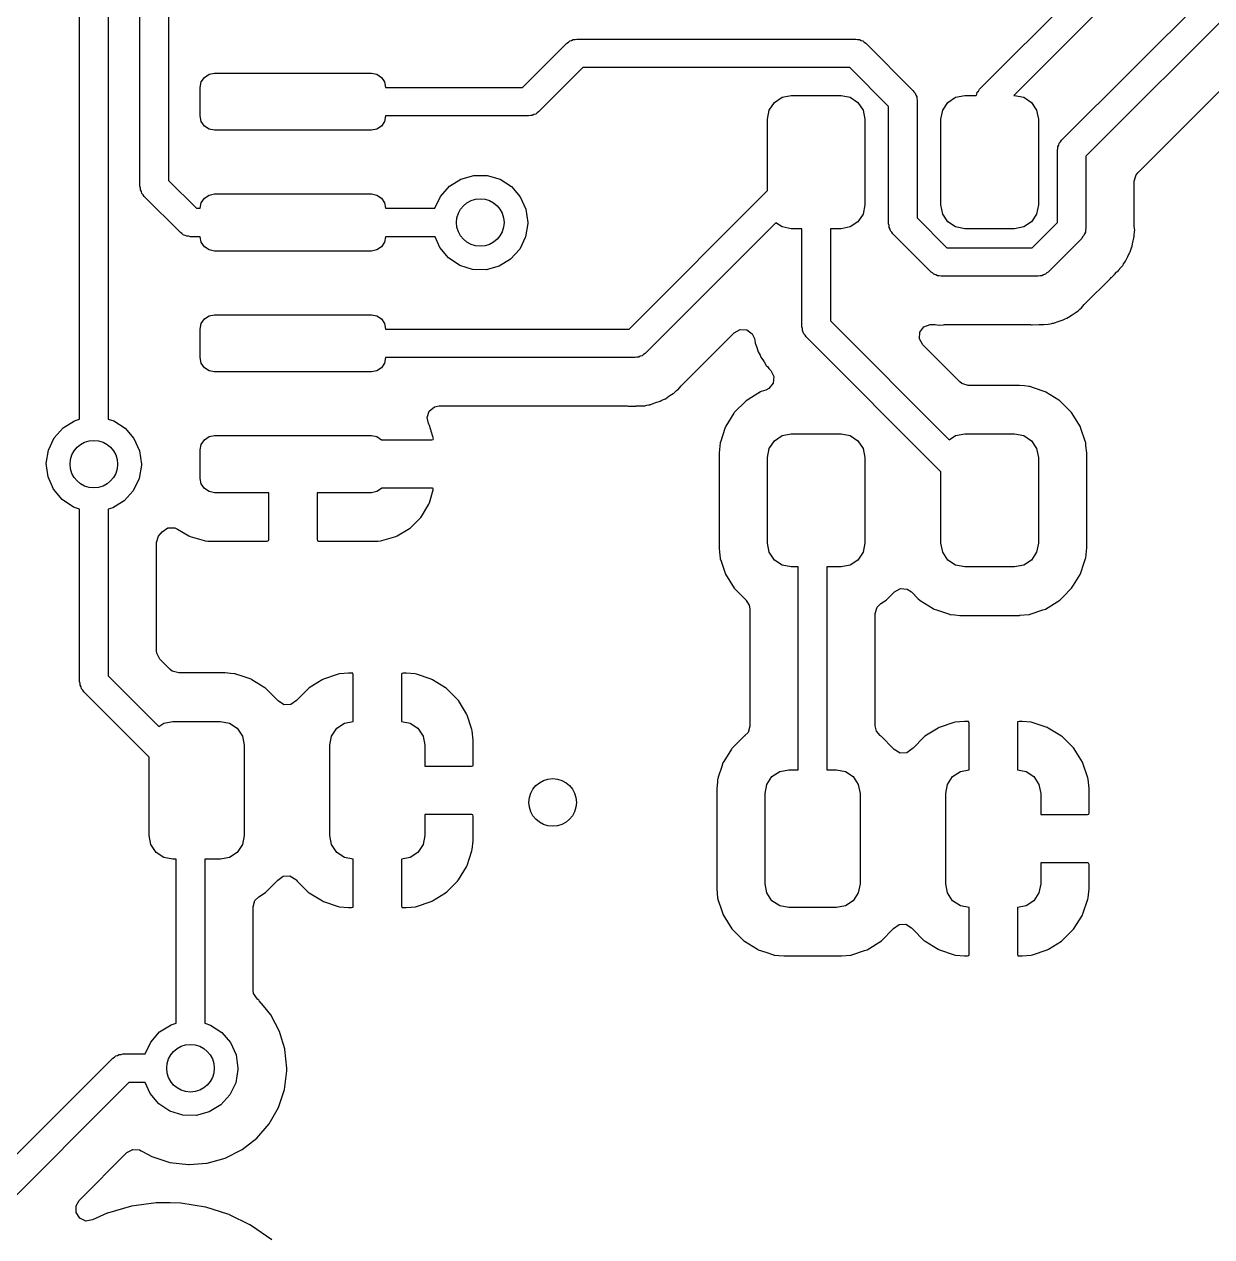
# Model space of a CAD drawing. Extents: x 41 to 172, y -227 to -42.
# Drawn here: x 79.15 to 91.64, y -119.63 to -106.88 of the extents above; entities that cross this region are included whole.
import ezdxf

# ---------------------------------------------------------------- set-up
doc = ezdxf.new("R2010")
doc.units = 0
doc.layers.add('BLACK', color=7, linetype='CONTINUOUS')

msp = doc.modelspace()

# ---------------------------------------------------------------- linework, layer by layer
at = {"layer": 'BLACK', "linetype": 'CONTINUOUS'}
for p, q in [((79.733, -111.034), (79.733, -98.872)), ((80.033, -98.9341), (80.033, -111.034)), ((89.1984, -107.566), (94.465, -102.3)), ((94.7211, -102.468), (89.5581, -107.631)), ((90.0605, -108.101), (95.608, -102.554)), ((95.8641, -102.722), (90.3165, -108.27)), ((90.8619, -108.443), (96.1656, -103.14)), ((80.368, -108.585), (80.368, -105.791)), ((80.668, -105.853), (80.668, -108.523)), ((84.874, -107.072), (84.888, -107.058)), ((84.888, -107.058), (84.9071, -107.053)), ((84.9071, -107.053), (84.9242, -107.043)), ((84.9242, -107.043), (84.9439, -107.043)), ((84.9439, -107.043), (84.963, -107.038)), ((84.963, -107.038), (87.8968, -107.038)), ((87.8968, -107.038), (87.9159, -107.043)), ((87.9159, -107.043), (87.9357, -107.043)), ((87.9357, -107.043), (87.9528, -107.053)), ((87.9528, -107.053), (87.9718, -107.058)), ((87.9718, -107.058), (87.9858, -107.072)), ((84.3929, -107.546), (84.8569, -107.082)), ((84.8569, -107.082), (84.874, -107.072)), ((87.9858, -107.072), (88.0029, -107.082)), ((88.0029, -107.082), (88.4981, -107.577)), ((81.0134, -107.489), (81.0459, -107.44)), ((81.0459, -107.44), (81.0946, -107.407)), ((81.0946, -107.407), (81.152, -107.396)), ((81.152, -107.396), (82.802, -107.396)), ((82.802, -107.396), (82.8594, -107.407)), ((82.8594, -107.407), (82.9081, -107.44)), ((82.9081, -107.44), (82.9406, -107.489)), ((85.0251, -107.338), (84.5611, -107.802)), ((87.8347, -107.338), (85.0251, -107.338)), ((88.242, -107.745), (87.8347, -107.338)), ((81.002, -107.546), (81.0134, -107.489)), ((81.002, -107.846), (81.002, -107.546)), ((82.9406, -107.489), (82.952, -107.546)), ((82.952, -107.546), (84.3929, -107.546)), ((89.1886, -107.584), (89.1984, -107.566)), ((87.0402, -107.704), (87.1213, -107.65)), ((87.1213, -107.65), (87.217, -107.631)), ((87.217, -107.631), (87.742, -107.631)), ((87.742, -107.631), (87.8377, -107.65)), ((87.8377, -107.65), (87.9188, -107.704)), ((88.4981, -107.577), (88.5079, -107.594)), ((88.5079, -107.594), (88.5219, -107.608)), ((88.5219, -107.608), (88.527, -107.627)), ((88.527, -107.627), (88.5369, -107.644)), ((88.5369, -107.644), (88.5369, -107.664)), ((88.5369, -107.664), (88.542, -107.683)), ((88.542, -107.683), (88.542, -108.917)), ((88.8652, -107.704), (88.9463, -107.65)), ((88.9463, -107.65), (89.042, -107.631)), ((89.042, -107.631), (89.1612, -107.631)), ((89.1612, -107.631), (89.1695, -107.617)), ((89.1695, -107.617), (89.1746, -107.597)), ((89.1746, -107.597), (89.1886, -107.584)), ((89.5581, -107.631), (89.567, -107.631)), ((89.567, -107.631), (89.6627, -107.65)), ((89.6627, -107.65), (89.7438, -107.704)), ((84.53, -107.826), (84.5109, -107.831)), ((84.544, -107.812), (84.53, -107.826)), ((84.5611, -107.802), (84.544, -107.812)), ((86.967, -107.881), (86.986, -107.785)), ((86.986, -107.785), (87.0402, -107.704)), ((87.9188, -107.704), (87.973, -107.785)), ((87.973, -107.785), (87.992, -107.881)), ((88.242, -108.979), (88.242, -107.745)), ((88.792, -107.881), (88.811, -107.785)), ((88.811, -107.785), (88.8652, -107.704)), ((89.7438, -107.704), (89.798, -107.785)), ((89.798, -107.785), (89.817, -107.881)), ((81.0134, -107.903), (81.002, -107.846)), ((81.0459, -107.952), (81.0134, -107.903)), ((81.0946, -107.985), (81.0459, -107.952)), ((82.9081, -107.952), (82.8594, -107.985)), ((82.9406, -107.903), (82.9081, -107.952)), ((82.952, -107.846), (82.9406, -107.903)), ((84.455, -107.846), (82.952, -107.846)), ((84.4741, -107.841), (84.455, -107.846)), ((84.4938, -107.841), (84.4741, -107.841)), ((84.5109, -107.831), (84.4938, -107.841)), ((86.967, -108.631), (86.967, -107.881)), ((87.992, -107.881), (87.992, -108.781)), ((88.792, -108.781), (88.792, -107.881)), ((89.817, -107.881), (89.817, -108.781)), ((81.152, -107.996), (81.0946, -107.985)), ((82.802, -107.996), (81.152, -107.996)), ((82.8594, -107.985), (82.802, -107.996)), ((90.0165, -108.207), (90.0216, -108.188)), ((90.0165, -108.967), (90.0165, -108.207)), ((90.0216, -108.169), (90.0315, -108.152)), ((90.0216, -108.188), (90.0216, -108.169)), ((90.0315, -108.152), (90.0366, -108.132)), ((90.0366, -108.132), (90.0506, -108.119)), ((90.0506, -108.119), (90.0605, -108.101)), ((90.3165, -108.27), (90.3165, -109.029)), ((90.825, -108.532), (90.845, -108.464)), ((90.845, -108.464), (90.8619, -108.443)), ((80.3731, -108.604), (80.368, -108.585)), ((80.668, -108.523), (80.9611, -108.816)), ((83.5291, -108.691), (83.6229, -108.585)), ((83.6229, -108.585), (83.7428, -108.51)), ((83.7428, -108.51), (83.8791, -108.471)), ((83.8791, -108.471), (84.0209, -108.471)), ((84.0209, -108.471), (84.1567, -108.512)), ((84.1567, -108.512), (84.2757, -108.589)), ((84.2757, -108.589), (84.3682, -108.697)), ((90.825, -108.992), (90.825, -108.532)), ((80.3731, -108.624), (80.3731, -108.604)), ((80.383, -108.641), (80.3731, -108.624)), ((80.3881, -108.66), (80.383, -108.641)), ((80.4021, -108.674), (80.3881, -108.66)), ((80.4119, -108.691), (80.4021, -108.674)), ((80.7929, -109.072), (80.4119, -108.691)), ((81.0134, -108.759), (81.0459, -108.71)), ((81.0459, -108.71), (81.0946, -108.677)), ((81.0946, -108.677), (81.152, -108.666)), ((81.152, -108.666), (82.802, -108.666)), ((82.802, -108.666), (82.8594, -108.677)), ((82.8594, -108.677), (82.9081, -108.71)), ((82.9081, -108.71), (82.9406, -108.759)), ((83.4706, -108.816), (83.5291, -108.691)), ((84.3682, -108.697), (84.4269, -108.826)), ((85.5124, -110.086), (86.967, -108.631)), ((80.9611, -108.816), (81.002, -108.816)), ((81.002, -108.816), (81.0134, -108.759)), ((82.9406, -108.759), (82.952, -108.816)), ((82.952, -108.816), (83.4706, -108.816)), ((84.4269, -108.826), (84.447, -108.966)), ((87.992, -108.781), (87.973, -108.877)), ((88.811, -108.877), (88.792, -108.781)), ((89.817, -108.781), (89.798, -108.877)), ((84.447, -108.966), (84.4469, -108.978)), ((87.055, -108.968), (85.6806, -110.342)), ((87.1213, -109.012), (87.055, -108.968)), ((87.9188, -108.958), (87.8377, -109.012)), ((87.973, -108.877), (87.9188, -108.958)), ((88.542, -108.917), (88.8558, -109.231)), ((88.8652, -108.958), (88.811, -108.877)), ((88.9463, -109.012), (88.8652, -108.958)), ((89.7438, -108.958), (89.6627, -109.012)), ((89.798, -108.877), (89.7438, -108.958)), ((89.7532, -109.231), (90.0165, -108.967)), ((80.81, -109.082), (80.7929, -109.072)), ((80.824, -109.096), (80.81, -109.082)), ((80.8431, -109.101), (80.824, -109.096)), ((80.8602, -109.111), (80.8431, -109.101)), ((84.4469, -108.978), (84.4233, -109.118)), ((87.217, -109.031), (87.1213, -109.012)), ((87.3295, -109.031), (87.217, -109.031)), ((87.3295, -110.062), (87.3295, -109.031)), ((87.742, -109.031), (87.6295, -109.031)), ((87.6295, -109.031), (87.6295, -110)), ((87.8377, -109.012), (87.742, -109.031)), ((88.2471, -108.998), (88.242, -108.979)), ((88.2471, -109.018), (88.2471, -108.998)), ((88.257, -109.035), (88.2471, -109.018)), ((88.2621, -109.054), (88.257, -109.035)), ((88.2761, -109.068), (88.2621, -109.054)), ((88.2859, -109.085), (88.2761, -109.068)), ((88.6876, -109.487), (88.2859, -109.085)), ((89.042, -109.031), (88.9463, -109.012)), ((89.567, -109.031), (89.042, -109.031)), ((89.6627, -109.012), (89.567, -109.031)), ((90.3015, -109.085), (90.2964, -109.104)), ((90.3114, -109.068), (90.3015, -109.085)), ((90.3165, -109.029), (90.3114, -109.048)), ((90.3114, -109.048), (90.3114, -109.068)), ((90.8256, -109.004), (90.825, -108.992)), ((90.825, -109.091), (90.8266, -109.071)), ((90.825, -109.113), (90.825, -109.091)), ((90.8299, -109.05), (90.8256, -109.004)), ((90.8266, -109.071), (90.8287, -109.058)), ((90.8287, -109.058), (90.8299, -109.05)), ((80.8799, -109.111), (80.8602, -109.111)), ((80.899, -109.116), (80.8799, -109.111)), ((81.002, -109.116), (80.899, -109.116)), ((81.0134, -109.173), (81.002, -109.116)), ((81.0459, -109.222), (81.0134, -109.173)), ((81.0946, -109.255), (81.0459, -109.222)), ((82.9081, -109.222), (82.8594, -109.255)), ((82.9406, -109.173), (82.9081, -109.222)), ((82.952, -109.116), (82.9406, -109.173)), ((83.4723, -109.116), (82.952, -109.116)), ((83.5225, -109.23), (83.4723, -109.116)), ((84.4233, -109.118), (84.3615, -109.246)), ((90.2726, -109.135), (89.9214, -109.487)), ((90.2825, -109.118), (90.2726, -109.135)), ((90.2964, -109.104), (90.2825, -109.118)), ((90.7954, -109.234), (90.8039, -109.215)), ((90.8039, -109.215), (90.8111, -109.169)), ((90.8111, -109.169), (90.8135, -109.157)), ((90.8135, -109.157), (90.8207, -109.129)), ((90.8207, -109.129), (90.825, -109.113)), ((81.152, -109.266), (81.0946, -109.255)), ((82.802, -109.266), (81.152, -109.266)), ((82.8594, -109.255), (82.802, -109.266)), ((83.6137, -109.339), (83.5225, -109.23)), ((83.7317, -109.417), (83.6137, -109.339)), ((84.2664, -109.351), (84.1456, -109.425)), ((84.3615, -109.246), (84.2664, -109.351)), ((88.8558, -109.231), (89.7532, -109.231)), ((90.741, -109.36), (90.7562, -109.325)), ((90.7562, -109.325), (90.7614, -109.314)), ((90.7614, -109.314), (90.7798, -109.281)), ((90.7798, -109.281), (90.7836, -109.274)), ((90.7798, -109.281), (90.7798, -109.281)), ((90.7836, -109.274), (90.789, -109.253)), ((90.789, -109.253), (90.7954, -109.234)), ((83.8671, -109.46), (83.7317, -109.417)), ((84.0088, -109.462), (83.8671, -109.46)), ((84.1456, -109.425), (84.0088, -109.462)), ((90.6409, -109.486), (90.6614, -109.466)), ((90.6614, -109.466), (90.6642, -109.462)), ((90.6642, -109.462), (90.6719, -109.453)), ((90.6719, -109.453), (90.6747, -109.45)), ((90.6747, -109.45), (90.7035, -109.419)), ((90.7035, -109.419), (90.7128, -109.403)), ((90.7128, -109.403), (90.7138, -109.401)), ((90.7138, -109.401), (90.7247, -109.384)), ((90.7247, -109.384), (90.733, -109.373)), ((90.733, -109.373), (90.7378, -109.367)), ((90.7378, -109.367), (90.741, -109.36)), ((88.7047, -109.496), (88.6876, -109.487)), ((88.7187, -109.51), (88.7047, -109.496)), ((88.7377, -109.516), (88.7187, -109.51)), ((88.7548, -109.525), (88.7377, -109.516)), ((88.7746, -109.525), (88.7548, -109.525)), ((88.7937, -109.531), (88.7746, -109.525)), ((89.8153, -109.531), (88.7937, -109.531)), ((89.8344, -109.525), (89.8153, -109.531)), ((89.8542, -109.525), (89.8344, -109.525)), ((89.8713, -109.516), (89.8542, -109.525)), ((89.8903, -109.51), (89.8713, -109.516)), ((89.9043, -109.496), (89.8903, -109.51)), ((89.9214, -109.487), (89.9043, -109.496)), ((90.3071, -109.82), (90.5741, -109.553)), ((90.5741, -109.553), (90.5829, -109.545)), ((90.5829, -109.545), (90.5896, -109.541)), ((90.5829, -109.545), (90.5829, -109.545)), ((90.5896, -109.541), (90.6177, -109.511)), ((90.6177, -109.511), (90.6381, -109.489)), ((90.6381, -109.489), (90.6409, -109.486)), ((90.2543, -109.876), (90.2697, -109.864)), ((90.2697, -109.864), (90.2991, -109.829)), ((90.2991, -109.829), (90.3071, -109.82)), ((81.0134, -110.029), (81.0459, -109.98)), ((81.0459, -109.98), (81.0946, -109.947)), ((81.0946, -109.947), (81.152, -109.936)), ((81.152, -109.936), (82.802, -109.936)), ((82.802, -109.936), (82.8594, -109.947)), ((82.8594, -109.947), (82.9081, -109.98)), ((82.9081, -109.98), (82.9406, -110.029)), ((90.0346, -110.003), (90.0789, -109.99)), ((90.0789, -109.99), (90.0974, -109.979)), ((90.0974, -109.979), (90.1151, -109.97)), ((90.1151, -109.97), (90.1351, -109.962)), ((90.1351, -109.962), (90.1725, -109.935)), ((90.1725, -109.935), (90.1824, -109.928)), ((90.1824, -109.928), (90.2153, -109.909)), ((90.2153, -109.909), (90.2221, -109.905)), ((90.2153, -109.909), (90.2153, -109.909)), ((90.2221, -109.905), (90.2373, -109.89)), ((90.2373, -109.89), (90.2523, -109.877)), ((90.2523, -109.877), (90.2543, -109.876)), ((81.002, -110.086), (81.0134, -110.029)), ((81.002, -110.386), (81.002, -110.086)), ((82.9406, -110.029), (82.952, -110.086)), ((82.952, -110.086), (85.5124, -110.086)), ((86.6175, -110.124), (86.6798, -110.09)), ((86.6798, -110.09), (86.7506, -110.095)), ((86.7506, -110.095), (86.8074, -110.138)), ((87.3346, -110.081), (87.3295, -110.062)), ((87.3346, -110.101), (87.3346, -110.081)), ((87.3445, -110.118), (87.3346, -110.101)), ((87.3496, -110.137), (87.3445, -110.118)), ((87.6295, -110), (88.88, -111.25)), ((88.5662, -110.189), (88.5712, -110.118)), ((88.5712, -110.118), (88.6138, -110.061)), ((88.6138, -110.061), (88.6803, -110.037)), ((88.6803, -110.037), (88.7038, -110.037)), ((88.7038, -110.037), (88.7105, -110.039)), ((88.7105, -110.039), (88.7319, -110.039)), ((88.7319, -110.039), (88.7516, -110.041)), ((88.7516, -110.041), (88.7728, -110.044)), ((88.7728, -110.044), (88.8188, -110.04)), ((88.8188, -110.04), (88.8307, -110.039)), ((88.8307, -110.039), (89.7333, -110.039)), ((89.7333, -110.039), (89.7451, -110.04)), ((89.7451, -110.04), (89.7451, -110.04)), ((89.7451, -110.04), (89.7529, -110.041)), ((89.7529, -110.041), (89.8237, -110.039)), ((89.8237, -110.039), (89.8277, -110.039)), ((89.8277, -110.039), (89.8568, -110.039)), ((89.8568, -110.039), (89.8612, -110.038)), ((89.8612, -110.038), (89.873, -110.038)), ((89.873, -110.038), (89.9192, -110.036)), ((89.9192, -110.036), (89.9397, -110.03)), ((89.9397, -110.03), (89.9591, -110.026)), ((89.9591, -110.026), (89.9661, -110.025)), ((89.9661, -110.025), (89.9725, -110.024)), ((89.9725, -110.024), (89.9804, -110.023)), ((89.9725, -110.024), (89.9725, -110.024)), ((89.9804, -110.023), (89.9878, -110.02)), ((89.9878, -110.02), (90.0233, -110.006)), ((89.9878, -110.02), (89.9878, -110.02)), ((90.0233, -110.006), (90.0346, -110.003)), ((86.0663, -110.675), (86.6175, -110.124)), ((86.8074, -110.138), (86.8275, -110.178)), ((86.8275, -110.178), (86.8299, -110.186)), ((86.8299, -110.186), (86.8339, -110.206)), ((86.8339, -110.206), (86.8366, -110.227)), ((86.8366, -110.227), (86.8395, -110.234)), ((86.8395, -110.234), (86.8395, -110.234)), ((86.8395, -110.234), (86.8536, -110.27)), ((87.3636, -110.151), (87.3496, -110.137)), ((87.3734, -110.168), (87.3636, -110.151)), ((88.792, -111.587), (87.3734, -110.168)), ((88.6002, -110.251), (88.5662, -110.189)), ((85.6304, -110.371), (85.6133, -110.381)), ((85.6495, -110.366), (85.6304, -110.371)), ((85.6635, -110.352), (85.6495, -110.366)), ((85.6806, -110.342), (85.6635, -110.352)), ((86.8536, -110.27), (86.8575, -110.281)), ((86.8575, -110.281), (86.8704, -110.326)), ((86.8704, -110.326), (86.8813, -110.344)), ((86.8813, -110.344), (86.89, -110.362)), ((86.89, -110.362), (86.8979, -110.382)), ((88.9904, -110.642), (88.6002, -110.251)), ((81.0134, -110.443), (81.002, -110.386)), ((81.0459, -110.492), (81.0134, -110.443)), ((81.0946, -110.525), (81.0459, -110.492)), ((82.9081, -110.492), (82.8594, -110.525)), ((82.9406, -110.443), (82.9081, -110.492)), ((82.952, -110.386), (82.9406, -110.443)), ((85.5745, -110.386), (82.952, -110.386)), ((85.5936, -110.381), (85.5745, -110.386)), ((85.6133, -110.381), (85.5936, -110.381)), ((86.8979, -110.382), (86.9067, -110.394)), ((86.9067, -110.394), (86.925, -110.419)), ((86.925, -110.419), (86.9315, -110.429)), ((86.9315, -110.429), (86.951, -110.462)), ((86.951, -110.462), (86.951, -110.462)), ((86.951, -110.462), (86.955, -110.469)), ((86.955, -110.469), (86.9702, -110.484)), ((86.9702, -110.484), (86.9831, -110.499)), ((86.9831, -110.499), (86.9957, -110.516)), ((81.152, -110.536), (81.0946, -110.525)), ((82.802, -110.536), (81.152, -110.536)), ((82.8594, -110.525), (82.802, -110.536)), ((86.9957, -110.516), (87.0014, -110.521)), ((87.0014, -110.521), (87.0333, -110.584)), ((87.0333, -110.584), (87.0261, -110.655)), ((85.9813, -110.76), (85.9965, -110.745)), ((85.9965, -110.745), (86.0115, -110.732)), ((86.0115, -110.732), (86.0224, -110.725)), ((86.0224, -110.725), (86.0289, -110.72)), ((86.0289, -110.72), (86.0583, -110.684)), ((86.0583, -110.684), (86.0663, -110.675)), ((86.8931, -110.745), (86.7427, -110.839)), ((86.9, -110.743), (86.8931, -110.745)), ((86.9493, -110.727), (86.9, -110.743)), ((86.9, -110.743), (86.9, -110.743)), ((86.9817, -110.71), (86.9493, -110.727)), ((87.0261, -110.655), (86.9817, -110.71)), ((89.0113, -110.658), (88.9904, -110.642)), ((89.0794, -110.678), (89.0113, -110.658)), ((89.6174, -110.678), (89.0794, -110.678)), ((89.672, -110.684), (89.6174, -110.678)), ((89.715, -110.689), (89.672, -110.684)), ((89.7219, -110.689), (89.715, -110.689)), ((89.715, -110.689), (89.715, -110.689)), ((89.7284, -110.691), (89.7219, -110.689)), ((89.7762, -110.707), (89.7284, -110.691)), ((89.7284, -110.691), (89.7284, -110.691)), ((89.8897, -110.745), (89.7762, -110.707)), ((89.896, -110.749), (89.8897, -110.745)), ((90.0314, -110.832), (89.896, -110.749)), ((89.896, -110.749), (89.896, -110.749)), ((85.6989, -110.886), (85.7183, -110.882)), ((85.7183, -110.882), (85.7253, -110.881)), ((85.7253, -110.881), (85.7317, -110.88)), ((85.7317, -110.88), (85.7396, -110.879)), ((85.7317, -110.88), (85.7317, -110.88)), ((85.7396, -110.879), (85.7469, -110.876)), ((85.7469, -110.876), (85.7825, -110.862)), ((85.7469, -110.876), (85.7469, -110.876)), ((85.7825, -110.862), (85.7937, -110.858)), ((85.7937, -110.858), (85.8381, -110.845)), ((85.8381, -110.845), (85.8566, -110.834)), ((85.8566, -110.834), (85.8743, -110.826)), ((85.8743, -110.826), (85.8943, -110.818)), ((85.8943, -110.818), (85.9316, -110.79)), ((85.9316, -110.79), (85.9415, -110.784)), ((85.9415, -110.784), (85.9745, -110.764)), ((85.9745, -110.764), (85.9813, -110.76)), ((85.9745, -110.764), (85.9745, -110.764)), ((86.7427, -110.839), (86.6177, -110.964)), ((90.0403, -110.838), (90.0314, -110.832)), ((90.0455, -110.843), (90.0403, -110.838)), ((90.1594, -110.957), (90.0455, -110.843)), ((83.3885, -111.016), (83.411, -110.948)), ((83.411, -110.948), (83.4664, -110.904)), ((83.4664, -110.904), (83.5144, -110.894)), ((83.5144, -110.894), (85.4924, -110.894)), ((85.4924, -110.894), (85.5043, -110.895)), ((85.5043, -110.895), (85.5043, -110.895)), ((85.5043, -110.895), (85.512, -110.897)), ((85.512, -110.897), (85.5829, -110.895)), ((85.5829, -110.895), (85.5868, -110.894)), ((85.5868, -110.894), (85.6159, -110.894)), ((85.6159, -110.894), (85.6203, -110.894)), ((85.6203, -110.894), (85.6322, -110.893)), ((85.6322, -110.893), (85.6783, -110.892)), ((85.6783, -110.892), (85.6989, -110.886)), ((86.6139, -110.97), (86.5295, -111.107)), ((86.6177, -110.964), (86.6139, -110.97)), ((86.6139, -110.97), (86.6139, -110.97)), ((90.1655, -110.963), (90.1594, -110.957)), ((90.2585, -111.113), (90.1655, -110.963)), ((79.4651, -111.231), (79.5589, -111.125)), ((79.5589, -111.125), (79.6788, -111.05)), ((79.6788, -111.05), (79.733, -111.034)), ((80.033, -111.034), (80.0927, -111.052)), ((80.0927, -111.052), (80.2117, -111.129)), ((80.2117, -111.129), (80.3042, -111.237)), ((83.4043, -111.078), (83.3885, -111.016)), ((83.4035, -111.079), (83.4043, -111.078)), ((83.4057, -111.084), (83.4035, -111.079)), ((83.406, -111.085), (83.4057, -111.084)), ((83.4066, -111.086), (83.406, -111.085)), ((83.4129, -111.1), (83.4066, -111.086)), ((83.4535, -111.24), (83.4129, -111.1)), ((86.5196, -111.13), (86.4756, -111.263)), ((86.5249, -111.114), (86.5196, -111.13)), ((86.5295, -111.107), (86.5249, -111.114)), ((90.2643, -111.13), (90.2585, -111.113)), ((90.3085, -111.263), (90.2643, -111.13)), ((79.4048, -111.36), (79.4651, -111.231)), ((80.3042, -111.237), (80.3629, -111.366)), ((81.0134, -111.299), (81.0459, -111.25)), ((81.0459, -111.25), (81.0946, -111.217)), ((81.0946, -111.217), (81.152, -111.206)), ((81.152, -111.206), (82.802, -111.206)), ((82.802, -111.206), (82.8594, -111.217)), ((82.8594, -111.217), (82.9081, -111.25)), ((82.9081, -111.25), (82.9094, -111.252)), ((82.9094, -111.252), (83.4389, -111.252)), ((83.4389, -111.252), (83.4524, -111.248)), ((83.4524, -111.248), (83.4535, -111.24)), ((86.4756, -111.263), (86.4692, -111.282)), ((86.986, -111.341), (87.0402, -111.26)), ((87.0402, -111.26), (87.1213, -111.206)), ((87.1213, -111.206), (87.217, -111.187)), ((87.217, -111.187), (87.742, -111.187)), ((87.742, -111.187), (87.8377, -111.206)), ((87.8377, -111.206), (87.9188, -111.26)), ((87.9188, -111.26), (87.973, -111.341)), ((88.88, -111.25), (88.9463, -111.206)), ((88.9463, -111.206), (89.042, -111.187)), ((89.042, -111.187), (89.567, -111.187)), ((89.567, -111.187), (89.6627, -111.206)), ((89.6627, -111.206), (89.7438, -111.26)), ((89.7438, -111.26), (89.798, -111.341)), ((90.3145, -111.281), (90.3085, -111.263)), ((79.383, -111.5), (79.4048, -111.36)), ((80.3629, -111.366), (80.383, -111.506)), ((81.002, -111.356), (81.0134, -111.299)), ((81.002, -111.656), (81.002, -111.356)), ((86.4692, -111.282), (86.4585, -111.387)), ((86.4585, -111.387), (86.4585, -112.387)), ((86.967, -111.437), (86.986, -111.341)), ((87.973, -111.341), (87.992, -111.437)), ((89.798, -111.341), (89.817, -111.437)), ((90.3152, -111.288), (90.3145, -111.281)), ((90.3175, -111.309), (90.3152, -111.288)), ((90.3152, -111.288), (90.3152, -111.288)), ((90.3255, -111.387), (90.3175, -111.309)), ((90.3255, -112.387), (90.3255, -111.387)), ((79.4014, -111.64), (79.383, -111.5)), ((80.3829, -111.518), (80.3593, -111.658)), ((80.383, -111.506), (80.3829, -111.518)), ((86.967, -112.337), (86.967, -111.437)), ((87.992, -111.437), (87.992, -112.337)), ((89.817, -111.437), (89.817, -112.337)), ((79.4585, -111.77), (79.4014, -111.64)), ((88.792, -112.337), (88.792, -111.587)), ((79.5497, -111.879), (79.4585, -111.77)), ((80.3593, -111.658), (80.2975, -111.786)), ((81.0134, -111.713), (81.002, -111.656)), ((81.0459, -111.762), (81.0134, -111.713)), ((81.0946, -111.795), (81.0459, -111.762)), ((82.9081, -111.762), (82.8594, -111.795)), ((82.9094, -111.76), (82.9081, -111.762)), ((83.4446, -111.76), (82.9094, -111.76)), ((83.4129, -111.912), (83.4519, -111.777)), ((83.4519, -111.763), (83.4446, -111.76)), ((83.4519, -111.777), (83.4519, -111.763)), ((79.6677, -111.957), (79.5497, -111.879)), ((80.2024, -111.891), (80.0816, -111.965)), ((80.2975, -111.786), (80.2024, -111.891)), ((81.152, -111.806), (81.0946, -111.795)), ((81.723, -111.806), (81.152, -111.806)), ((81.723, -112.3), (81.723, -111.806)), ((82.802, -111.806), (82.231, -111.806)), ((82.231, -111.806), (82.231, -112.296)), ((82.8594, -111.795), (82.802, -111.806)), ((79.733, -111.978), (79.6677, -111.957)), ((79.733, -113.792), (79.733, -111.978)), ((80.0816, -111.965), (80.033, -111.978)), ((80.033, -111.978), (80.033, -113.73)), ((83.3301, -112.056), (83.4066, -111.926)), ((83.4066, -111.926), (83.4129, -111.912)), ((83.2141, -112.174), (83.3204, -112.068)), ((83.3204, -112.068), (83.3301, -112.056)), ((80.5415, -112.331), (80.5615, -112.263)), ((80.5615, -112.263), (80.5792, -112.242)), ((80.5792, -112.242), (80.5818, -112.24)), ((80.5818, -112.24), (80.5859, -112.235)), ((80.5859, -112.235), (80.6025, -112.216)), ((80.5859, -112.235), (80.5859, -112.235)), ((80.6025, -112.216), (80.6621, -112.177)), ((80.6621, -112.177), (80.7331, -112.177)), ((80.7331, -112.177), (80.762, -112.19)), ((80.762, -112.19), (80.8818, -112.261)), ((80.8818, -112.261), (80.8962, -112.267)), ((80.8962, -112.267), (81.0421, -112.309)), ((82.9119, -112.309), (83.0578, -112.267)), ((83.0578, -112.267), (83.0722, -112.261)), ((83.0722, -112.261), (83.2017, -112.184)), ((83.2017, -112.184), (83.2141, -112.174)), ((80.5415, -113.467), (80.5415, -112.331)), ((81.0421, -112.309), (81.0547, -112.312)), ((81.0547, -112.312), (81.0831, -112.314)), ((81.0831, -112.314), (81.088, -112.314)), ((81.088, -112.314), (81.7049, -112.314)), ((81.7049, -112.314), (81.7201, -112.31)), ((81.7201, -112.31), (81.7213, -112.308)), ((81.7213, -112.308), (81.723, -112.3)), ((82.231, -112.296), (82.2355, -112.311)), ((82.2355, -112.311), (82.2369, -112.312)), ((82.2369, -112.312), (82.2445, -112.314)), ((82.2445, -112.314), (82.866, -112.314)), ((82.866, -112.314), (82.8709, -112.314)), ((82.8709, -112.314), (82.8993, -112.312)), ((82.8993, -112.312), (82.9119, -112.309)), ((86.4585, -112.387), (86.4588, -112.391)), ((86.4588, -112.391), (86.4588, -112.391)), ((86.4588, -112.391), (86.463, -112.43)), ((86.986, -112.433), (86.967, -112.337)), ((87.992, -112.337), (87.973, -112.433)), ((88.811, -112.433), (88.792, -112.337)), ((89.817, -112.337), (89.798, -112.433)), ((90.3148, -112.492), (90.3255, -112.387)), ((86.463, -112.43), (86.4695, -112.493)), ((86.4695, -112.493), (86.4717, -112.5)), ((86.4717, -112.5), (86.4717, -112.5)), ((86.4717, -112.5), (86.4808, -112.527)), ((86.4808, -112.527), (86.5254, -112.661)), ((87.0402, -112.514), (86.986, -112.433)), ((87.1213, -112.568), (87.0402, -112.514)), ((87.9188, -112.514), (87.8377, -112.568)), ((87.973, -112.433), (87.9188, -112.514)), ((88.8652, -112.514), (88.811, -112.433)), ((88.9463, -112.568), (88.8652, -112.514)), ((89.7438, -112.514), (89.6627, -112.568)), ((89.798, -112.433), (89.7438, -112.514)), ((90.2591, -112.66), (90.2988, -112.54)), ((90.2988, -112.54), (90.3126, -112.498)), ((90.3126, -112.498), (90.3148, -112.492)), ((90.3126, -112.498), (90.3126, -112.498)), ((86.5254, -112.661), (86.6185, -112.811)), ((87.217, -112.587), (87.1213, -112.568)), ((87.292, -112.587), (87.217, -112.587)), ((87.292, -114.718), (87.292, -112.587)), ((87.742, -112.587), (87.592, -112.587)), ((87.592, -112.587), (87.592, -114.718)), ((87.8377, -112.568), (87.742, -112.587)), ((89.042, -112.587), (88.9463, -112.568)), ((89.567, -112.587), (89.042, -112.587)), ((89.6627, -112.568), (89.567, -112.587)), ((90.1866, -112.777), (90.2553, -112.666)), ((90.2553, -112.666), (90.2591, -112.66)), ((90.2553, -112.666), (90.2553, -112.666)), ((90.1663, -112.81), (90.1866, -112.777)), ((86.6185, -112.811), (86.6237, -112.817)), ((86.6237, -112.817), (86.7437, -112.936)), ((88.2163, -112.935), (88.3028, -112.849)), ((88.3028, -112.849), (88.3651, -112.815)), ((88.3651, -112.815), (88.4359, -112.82)), ((88.4359, -112.82), (88.481, -112.849)), ((88.481, -112.849), (88.5541, -112.922)), ((88.5541, -112.922), (88.5687, -112.936)), ((90.0413, -112.935), (90.0766, -112.9)), ((90.0766, -112.9), (90.1611, -112.815)), ((90.1611, -112.815), (90.1663, -112.81)), ((86.7437, -112.936), (86.7421, -112.938)), ((86.7421, -112.938), (86.7767, -112.987)), ((86.7767, -112.987), (86.7835, -113.028)), ((86.7835, -113.028), (86.7835, -114.259)), ((88.1005, -113.077), (88.1205, -113.009)), ((88.1205, -113.009), (88.1602, -112.97)), ((88.1602, -112.97), (88.2163, -112.935)), ((88.5687, -112.936), (88.5749, -112.94)), ((88.5749, -112.94), (88.5749, -112.94)), ((88.5749, -112.94), (88.7121, -113.025)), ((88.7121, -113.025), (88.7193, -113.029)), ((88.7193, -113.029), (88.7463, -113.038)), ((88.7463, -113.038), (88.8806, -113.083)), ((89.7297, -113.082), (89.8624, -113.038)), ((89.8624, -113.038), (89.8909, -113.029)), ((89.8909, -113.029), (90.0413, -112.935)), ((88.1005, -114.258), (88.1005, -113.077)), ((88.8806, -113.083), (88.8806, -113.083)), ((88.8806, -113.083), (88.8871, -113.085)), ((88.8871, -113.085), (88.894, -113.085)), ((88.894, -113.085), (88.894, -113.085)), ((88.894, -113.085), (88.937, -113.09)), ((88.937, -113.09), (88.9916, -113.096)), ((88.9916, -113.096), (89.6174, -113.096)), ((89.6174, -113.096), (89.6206, -113.095)), ((89.6206, -113.095), (89.7163, -113.085)), ((89.6206, -113.095), (89.6206, -113.095)), ((89.7163, -113.085), (89.7163, -113.085)), ((89.7163, -113.085), (89.7232, -113.085)), ((89.7232, -113.085), (89.7297, -113.082)), ((89.7297, -113.082), (89.7297, -113.082)), ((80.5444, -113.494), (80.5415, -113.467)), ((80.5784, -113.556), (80.5444, -113.494)), ((80.6869, -113.665), (80.5784, -113.556)), ((80.7078, -113.681), (80.6869, -113.665)), ((80.7759, -113.701), (80.7078, -113.681)), ((79.7381, -113.811), (79.733, -113.792)), ((79.7381, -113.831), (79.7381, -113.811)), ((80.033, -113.73), (80.5671, -114.264)), ((81.2654, -113.701), (80.7759, -113.701)), ((81.32, -113.707), (81.2654, -113.701)), ((81.363, -113.712), (81.32, -113.707)), ((81.3699, -113.712), (81.363, -113.712)), ((81.363, -113.712), (81.363, -113.712)), ((81.3764, -113.714), (81.3699, -113.712)), ((81.431, -113.732), (81.3764, -113.714)), ((81.3764, -113.714), (81.3764, -113.714)), ((81.5377, -113.768), (81.431, -113.732)), ((81.544, -113.772), (81.5377, -113.768)), ((81.6821, -113.857), (81.544, -113.772)), ((81.544, -113.772), (81.544, -113.772)), ((82.285, -113.773), (82.1472, -113.858)), ((82.2982, -113.767), (82.285, -113.773)), ((82.4524, -113.715), (82.2982, -113.767)), ((82.4658, -113.712), (82.4524, -113.715)), ((82.5614, -113.702), (82.4658, -113.712)), ((82.5679, -113.702), (82.5614, -113.702)), ((82.5975, -113.702), (82.5679, -113.702)), ((82.6051, -113.704), (82.5975, -113.702)), ((82.6065, -113.705), (82.6051, -113.704)), ((82.611, -113.72), (82.6065, -113.705)), ((82.611, -114.211), (82.611, -113.72)), ((83.1207, -113.708), (83.119, -113.716)), ((83.119, -113.716), (83.119, -114.211)), ((83.1219, -113.706), (83.1207, -113.708)), ((83.1371, -113.702), (83.1219, -113.706)), ((83.1621, -113.702), (83.1371, -113.702)), ((83.1686, -113.702), (83.1621, -113.702)), ((83.2629, -113.712), (83.1686, -113.702)), ((83.2763, -113.715), (83.2629, -113.712)), ((83.4306, -113.766), (83.2763, -113.715)), ((83.4438, -113.772), (83.4306, -113.766)), ((83.5818, -113.857), (83.4438, -113.772)), ((79.748, -113.848), (79.7381, -113.831)), ((79.7531, -113.867), (79.748, -113.848)), ((79.7671, -113.881), (79.7531, -113.867)), ((79.7769, -113.898), (79.7671, -113.881)), ((80.465, -114.586), (79.7769, -113.898)), ((81.6883, -113.861), (81.6821, -113.857)), ((81.8135, -113.986), (81.6883, -113.861)), ((82.1358, -113.867), (82.0213, -113.982)), ((82.1472, -113.858), (82.1358, -113.867)), ((83.5932, -113.866), (83.5818, -113.857)), ((83.7079, -113.981), (83.5932, -113.866)), ((81.8172, -113.992), (81.8135, -113.986)), ((81.824, -113.999), (81.8172, -113.992)), ((81.8854, -114.035), (81.824, -113.999)), ((81.9563, -114.032), (81.8854, -114.035)), ((82.0142, -113.991), (81.9563, -114.032)), ((82.0213, -113.982), (82.0142, -113.991)), ((83.7169, -113.992), (83.7079, -113.981)), ((83.8022, -114.13), (83.7169, -113.992)), ((83.8084, -114.143), (83.8022, -114.13)), ((83.8599, -114.297), (83.8084, -114.143)), ((80.5671, -114.264), (80.6193, -114.229)), ((80.6193, -114.229), (80.715, -114.21)), ((80.715, -114.21), (81.215, -114.21)), ((81.215, -114.21), (81.3107, -114.229)), ((81.3107, -114.229), (81.3918, -114.283)), ((81.3918, -114.283), (81.446, -114.364)), ((82.384, -114.364), (82.4382, -114.283)), ((82.4382, -114.283), (82.5193, -114.229)), ((82.5193, -114.229), (82.611, -114.211)), ((83.119, -114.211), (83.2107, -114.229)), ((83.2107, -114.229), (83.2918, -114.283)), ((83.2918, -114.283), (83.346, -114.364)), ((83.8627, -114.311), (83.8599, -114.297)), ((83.8727, -114.406), (83.8627, -114.311)), ((86.7635, -114.327), (86.7291, -114.36)), ((86.7835, -114.259), (86.7635, -114.327)), ((88.1129, -114.313), (88.1005, -114.258)), ((88.1544, -114.359), (88.1129, -114.313)), ((88.762, -114.281), (88.6242, -114.366)), ((88.7752, -114.275), (88.762, -114.281)), ((88.9294, -114.223), (88.7752, -114.275)), ((88.9428, -114.22), (88.9294, -114.223)), ((89.0384, -114.21), (88.9428, -114.22)), ((89.0449, -114.21), (89.0384, -114.21)), ((89.0745, -114.21), (89.0449, -114.21)), ((89.0821, -114.212), (89.0745, -114.21)), ((89.0835, -114.213), (89.0821, -114.212)), ((89.088, -114.228), (89.0835, -114.213)), ((89.088, -114.719), (89.088, -114.228)), ((89.5977, -114.216), (89.596, -114.224)), ((89.596, -114.224), (89.596, -114.719)), ((89.5989, -114.214), (89.5977, -114.216)), ((89.6141, -114.21), (89.5989, -114.214)), ((89.6391, -114.21), (89.6141, -114.21)), ((89.6456, -114.21), (89.6391, -114.21)), ((89.7399, -114.22), (89.6456, -114.21)), ((89.7533, -114.223), (89.7399, -114.22)), ((89.9076, -114.274), (89.7533, -114.223)), ((89.9208, -114.28), (89.9076, -114.274)), ((90.0588, -114.365), (89.9208, -114.28)), ((81.446, -114.364), (81.465, -114.46)), ((82.365, -114.46), (82.384, -114.364)), ((83.346, -114.364), (83.365, -114.46)), ((83.873, -114.413), (83.8727, -114.406)), ((83.873, -114.667), (83.873, -114.413)), ((86.6974, -114.39), (86.5927, -114.495)), ((86.7125, -114.375), (86.6974, -114.39)), ((86.7177, -114.37), (86.7125, -114.375)), ((86.7239, -114.366), (86.7177, -114.37)), ((86.7296, -114.361), (86.7239, -114.366)), ((86.7291, -114.36), (86.7296, -114.361)), ((88.1533, -114.36), (88.1544, -114.359)), ((88.1591, -114.365), (88.1533, -114.36)), ((88.1653, -114.369), (88.1591, -114.365)), ((88.2905, -114.494), (88.1653, -114.369)), ((88.6128, -114.375), (88.4983, -114.49)), ((88.6242, -114.366), (88.6128, -114.375)), ((90.0702, -114.374), (90.0588, -114.365)), ((90.1849, -114.489), (90.0702, -114.374)), ((81.465, -114.46), (81.465, -115.41)), ((82.365, -115.41), (82.365, -114.46)), ((83.365, -114.46), (83.365, -114.681)), ((86.5889, -114.501), (86.508, -114.632)), ((86.5927, -114.495), (86.5889, -114.501)), ((86.5889, -114.501), (86.5889, -114.501)), ((88.2942, -114.5), (88.2905, -114.494)), ((88.301, -114.507), (88.2942, -114.5)), ((88.3624, -114.543), (88.301, -114.507)), ((88.4333, -114.54), (88.3624, -114.543)), ((88.4912, -114.499), (88.4333, -114.54)), ((88.4983, -114.49), (88.4912, -114.499)), ((90.1939, -114.5), (90.1849, -114.489)), ((90.2792, -114.638), (90.1939, -114.5)), ((80.465, -115.41), (80.465, -114.586)), ((83.365, -114.681), (83.8549, -114.681)), ((83.8549, -114.681), (83.8701, -114.677)), ((83.8701, -114.677), (83.8713, -114.675)), ((83.8713, -114.675), (83.873, -114.667)), ((86.4863, -114.686), (86.4496, -114.797)), ((86.4999, -114.645), (86.4863, -114.686)), ((86.508, -114.632), (86.4999, -114.645)), ((90.2854, -114.651), (90.2792, -114.638)), ((90.3369, -114.805), (90.2854, -114.651)), ((86.4435, -114.82), (86.4409, -114.845)), ((86.4442, -114.813), (86.4435, -114.82)), ((86.4435, -114.82), (86.4435, -114.82)), ((86.4496, -114.797), (86.4442, -114.813)), ((86.961, -114.872), (87.0152, -114.791)), ((87.0152, -114.791), (87.0963, -114.737)), ((87.0963, -114.737), (87.192, -114.718)), ((87.192, -114.718), (87.292, -114.718)), ((87.592, -114.718), (87.692, -114.718)), ((87.692, -114.718), (87.7877, -114.737)), ((87.7877, -114.737), (87.8688, -114.791)), ((87.8688, -114.791), (87.923, -114.872)), ((88.861, -114.872), (88.9152, -114.791)), ((88.9152, -114.791), (88.9963, -114.737)), ((88.9963, -114.737), (89.088, -114.719)), ((89.596, -114.719), (89.6877, -114.737)), ((89.6877, -114.737), (89.7688, -114.791)), ((89.7688, -114.791), (89.823, -114.872)), ((90.3397, -114.819), (90.3369, -114.805)), ((90.3497, -114.914), (90.3397, -114.819)), ((86.4409, -114.845), (86.4335, -114.918)), ((86.4335, -114.918), (86.4335, -115.968)), ((86.942, -114.968), (86.961, -114.872)), ((87.923, -114.872), (87.942, -114.968)), ((88.842, -114.968), (88.861, -114.872)), ((89.823, -114.872), (89.842, -114.968)), ((90.35, -114.921), (90.3497, -114.914)), ((90.35, -115.175), (90.35, -114.921)), ((86.942, -115.918), (86.942, -114.968)), ((87.942, -114.968), (87.942, -115.918)), ((88.842, -115.918), (88.842, -114.968)), ((89.842, -114.968), (89.842, -115.189)), ((83.8595, -115.189), (83.365, -115.189)), ((83.365, -115.189), (83.365, -115.41)), ((83.8671, -115.191), (83.8595, -115.189)), ((83.8685, -115.192), (83.8671, -115.191)), ((83.873, -115.207), (83.8685, -115.192)), ((83.873, -115.457), (83.873, -115.207)), ((89.842, -115.189), (90.3319, -115.189)), ((90.3319, -115.189), (90.3471, -115.185)), ((90.3471, -115.185), (90.3483, -115.183)), ((90.3483, -115.183), (90.35, -115.175)), ((80.484, -115.506), (80.465, -115.41)), ((81.465, -115.41), (81.446, -115.506)), ((82.384, -115.506), (82.365, -115.41)), ((83.365, -115.41), (83.346, -115.506)), ((83.863, -115.558), (83.8727, -115.464)), ((83.8727, -115.464), (83.873, -115.457)), ((80.5382, -115.587), (80.484, -115.506)), ((80.6193, -115.641), (80.5382, -115.587)), ((81.3918, -115.587), (81.3107, -115.641)), ((81.446, -115.506), (81.3918, -115.587)), ((82.4382, -115.587), (82.384, -115.506)), ((82.5193, -115.641), (82.4382, -115.587)), ((83.2918, -115.587), (83.2107, -115.641)), ((83.346, -115.506), (83.2918, -115.587)), ((83.809, -115.726), (83.8601, -115.571)), ((83.8601, -115.571), (83.863, -115.558)), ((80.715, -115.66), (80.6193, -115.641)), ((80.749, -115.66), (80.715, -115.66)), ((80.749, -117.384), (80.749, -115.66)), ((81.215, -115.66), (81.049, -115.66)), ((81.049, -115.66), (81.049, -117.384)), ((81.3107, -115.641), (81.215, -115.66)), ((82.611, -115.659), (82.5193, -115.641)), ((82.611, -116.154), (82.611, -115.659)), ((83.2107, -115.641), (83.119, -115.659)), ((83.119, -115.659), (83.119, -116.15)), ((83.8028, -115.739), (83.809, -115.726)), ((90.3365, -115.697), (89.842, -115.697)), ((89.842, -115.697), (89.842, -115.918)), ((90.3441, -115.699), (90.3365, -115.697)), ((90.3455, -115.7), (90.3441, -115.699)), ((90.35, -115.715), (90.3455, -115.7)), ((90.35, -115.965), (90.35, -115.715)), ((81.8171, -115.879), (81.8744, -115.838)), ((81.8744, -115.838), (81.9453, -115.835)), ((81.9453, -115.835), (82.0067, -115.871)), ((83.7178, -115.877), (83.8028, -115.739)), ((81.6893, -116.008), (81.8143, -115.883)), ((81.8143, -115.883), (81.8171, -115.879)), ((82.0067, -115.871), (82.0141, -115.879)), ((82.0141, -115.879), (82.0221, -115.889)), ((82.0221, -115.889), (82.1368, -116.004)), ((83.5942, -116.003), (83.7087, -115.888)), ((83.7087, -115.888), (83.7178, -115.877)), ((86.4335, -115.968), (86.4338, -115.972)), ((86.4338, -115.972), (86.4338, -115.972)), ((86.4338, -115.972), (86.4436, -116.066)), ((86.961, -116.014), (86.942, -115.918)), ((87.942, -115.918), (87.923, -116.014)), ((88.861, -116.014), (88.842, -115.918)), ((89.842, -115.918), (89.823, -116.014)), ((90.34, -116.066), (90.3497, -115.972)), ((90.3497, -115.972), (90.35, -115.965)), ((81.5575, -116.16), (81.5775, -116.092)), ((81.5775, -116.092), (81.6172, -116.053)), ((81.6172, -116.053), (81.6893, -116.008)), ((82.1368, -116.004), (82.1482, -116.013)), ((82.1482, -116.013), (82.2862, -116.098)), ((82.2862, -116.098), (82.2994, -116.104)), ((82.2994, -116.104), (82.4537, -116.155)), ((83.2776, -116.155), (83.4318, -116.103)), ((83.4318, -116.103), (83.445, -116.097)), ((83.445, -116.097), (83.5828, -116.012)), ((83.5828, -116.012), (83.5942, -116.003)), ((86.4436, -116.066), (86.4445, -116.074)), ((86.4445, -116.074), (86.4467, -116.081)), ((86.4467, -116.081), (86.4467, -116.081)), ((86.4467, -116.081), (86.4724, -116.158)), ((87.0152, -116.095), (86.961, -116.014)), ((87.0963, -116.149), (87.0152, -116.095)), ((87.8688, -116.095), (87.7877, -116.149)), ((87.923, -116.014), (87.8688, -116.095)), ((88.9152, -116.095), (88.861, -116.014)), ((88.9963, -116.149), (88.9152, -116.095)), ((89.7688, -116.095), (89.6877, -116.149)), ((89.823, -116.014), (89.7688, -116.095)), ((90.286, -116.234), (90.3371, -116.079)), ((90.3371, -116.079), (90.34, -116.066)), ((81.5575, -117.033), (81.5575, -116.16)), ((82.4537, -116.155), (82.4671, -116.158)), ((82.4671, -116.158), (82.5614, -116.168)), ((82.5614, -116.168), (82.5679, -116.168)), ((82.5679, -116.168), (82.5929, -116.168)), ((82.5929, -116.168), (82.6081, -116.164)), ((82.6081, -116.164), (82.6093, -116.162)), ((82.6093, -116.162), (82.611, -116.154)), ((83.119, -116.15), (83.1235, -116.165)), ((83.1235, -116.165), (83.1249, -116.166)), ((83.1249, -116.166), (83.1325, -116.168)), ((83.1325, -116.168), (83.1621, -116.168)), ((83.1621, -116.168), (83.1686, -116.168)), ((83.1686, -116.168), (83.2642, -116.158)), ((83.2642, -116.158), (83.2776, -116.155)), ((86.4724, -116.158), (86.5005, -116.242)), ((87.192, -116.168), (87.0963, -116.149)), ((87.692, -116.168), (87.192, -116.168)), ((87.7877, -116.149), (87.692, -116.168)), ((89.088, -116.167), (88.9963, -116.149)), ((89.088, -116.662), (89.088, -116.167)), ((89.6877, -116.149), (89.596, -116.167)), ((89.596, -116.167), (89.596, -116.658)), ((90.2798, -116.247), (90.286, -116.234)), ((86.5005, -116.242), (86.5935, -116.392)), ((88.2941, -116.387), (88.3514, -116.346)), ((88.3514, -116.346), (88.4223, -116.343)), ((88.4223, -116.343), (88.4837, -116.379)), ((90.1948, -116.385), (90.2798, -116.247)), ((86.5935, -116.392), (86.7187, -116.517)), ((88.1663, -116.516), (88.2913, -116.391)), ((88.2913, -116.391), (88.2941, -116.387)), ((88.4837, -116.379), (88.4911, -116.387)), ((88.4911, -116.387), (88.4991, -116.397)), ((88.4991, -116.397), (88.6138, -116.512)), ((90.0712, -116.511), (90.1857, -116.396)), ((90.1857, -116.396), (90.1948, -116.385)), ((86.7187, -116.517), (86.7249, -116.521)), ((86.7249, -116.521), (86.7249, -116.521)), ((86.7249, -116.521), (86.8623, -116.606)), ((86.8623, -116.606), (86.8693, -116.61)), ((86.8693, -116.61), (86.949, -116.637)), ((87.8547, -116.663), (87.9868, -116.619)), ((87.9868, -116.619), (88.0159, -116.61)), ((88.0159, -116.61), (88.1663, -116.516)), ((88.6138, -116.512), (88.6252, -116.521)), ((88.6252, -116.521), (88.7632, -116.606)), ((88.7632, -116.606), (88.7764, -116.612)), ((88.7764, -116.612), (88.9307, -116.663)), ((89.7546, -116.663), (89.9088, -116.611)), ((89.9088, -116.611), (89.922, -116.605)), ((89.922, -116.605), (90.0598, -116.52)), ((90.0598, -116.52), (90.0712, -116.511)), ((86.949, -116.637), (87.0306, -116.664)), ((87.0306, -116.664), (87.0306, -116.664)), ((87.0306, -116.664), (87.0371, -116.666)), ((87.0371, -116.666), (87.044, -116.666)), ((87.044, -116.666), (87.044, -116.666)), ((87.044, -116.666), (87.087, -116.671)), ((87.087, -116.671), (87.1416, -116.676)), ((87.1416, -116.676), (87.7424, -116.676)), ((87.7424, -116.676), (87.7456, -116.676)), ((87.7456, -116.676), (87.8413, -116.666)), ((87.7456, -116.676), (87.7456, -116.676)), ((87.8413, -116.666), (87.8413, -116.666)), ((87.8413, -116.666), (87.8482, -116.666)), ((87.8482, -116.666), (87.8547, -116.663)), ((87.8547, -116.663), (87.8547, -116.663)), ((88.9307, -116.663), (88.9441, -116.666)), ((88.9441, -116.666), (89.0384, -116.676)), ((89.0384, -116.676), (89.0449, -116.676)), ((89.0449, -116.676), (89.0699, -116.676)), ((89.0699, -116.676), (89.0851, -116.672)), ((89.0851, -116.672), (89.0863, -116.67)), ((89.0863, -116.67), (89.088, -116.662)), ((89.596, -116.658), (89.6005, -116.673)), ((89.6005, -116.673), (89.6019, -116.674)), ((89.6019, -116.674), (89.6095, -116.676)), ((89.6095, -116.676), (89.6391, -116.676)), ((89.6391, -116.676), (89.6456, -116.676)), ((89.6456, -116.676), (89.7412, -116.666)), ((89.7412, -116.666), (89.7546, -116.663)), ((81.5634, -117.071), (81.5575, -117.033)), ((81.6032, -117.13), (81.5634, -117.071)), ((81.6087, -117.134), (81.6032, -117.13)), ((81.6181, -117.142), (81.6087, -117.134)), ((81.622, -117.147), (81.6181, -117.142)), ((81.6658, -117.2), (81.622, -117.147)), ((81.622, -117.147), (81.622, -117.147)), ((81.7431, -117.295), (81.6658, -117.2)), ((80.6948, -117.4), (80.749, -117.384)), ((81.049, -117.384), (81.1087, -117.402)), ((81.8359, -117.47), (81.7431, -117.295)), ((80.4811, -117.581), (80.5749, -117.475)), ((80.5749, -117.475), (80.6948, -117.4)), ((81.1087, -117.402), (81.2277, -117.479)), ((81.2277, -117.479), (81.3202, -117.587)), ((81.8575, -117.541), (81.8359, -117.47)), ((80.4226, -117.706), (80.4811, -117.581)), ((81.3202, -117.587), (81.3789, -117.716)), ((81.8907, -117.651), (81.8575, -117.541)), ((78.4053, -119.426), (80.0817, -117.75)), ((80.0817, -117.75), (80.0988, -117.74)), ((80.0988, -117.74), (80.1128, -117.726)), ((80.1128, -117.726), (80.1319, -117.721)), ((80.1319, -117.721), (80.149, -117.711)), ((80.149, -117.711), (80.1687, -117.711)), ((80.1687, -117.711), (80.1878, -117.706)), ((80.1878, -117.706), (80.4226, -117.706)), ((81.3789, -117.716), (81.399, -117.856)), ((81.8931, -117.659), (81.8907, -117.651)), ((81.9124, -117.856), (81.8931, -117.659)), ((81.3989, -117.868), (81.3753, -118.008)), ((81.399, -117.856), (81.3989, -117.868)), ((81.8872, -118.081), (81.912, -117.884)), ((81.912, -117.884), (81.9124, -117.856)), ((80.2499, -118.006), (78.6614, -119.595)), ((80.4243, -118.006), (80.2499, -118.006)), ((80.4745, -118.12), (80.4243, -118.006)), ((81.3753, -118.008), (81.3135, -118.136)), ((80.5657, -118.229), (80.4745, -118.12)), ((81.3135, -118.136), (81.2184, -118.241)), ((81.8248, -118.268), (81.8872, -118.081)), ((80.6837, -118.307), (80.5657, -118.229)), ((81.2184, -118.241), (81.0976, -118.315)), ((81.7271, -118.44), (81.8248, -118.268)), ((80.8191, -118.35), (80.6837, -118.307)), ((80.9608, -118.352), (80.8191, -118.35)), ((81.0976, -118.315), (80.9608, -118.352)), ((81.5978, -118.59), (81.7271, -118.44)), ((81.442, -118.712), (81.5978, -118.59)), ((79.7274, -119.248), (80.2316, -118.743)), ((80.2316, -118.743), (80.2939, -118.709)), ((80.2939, -118.709), (80.3648, -118.714)), ((80.3648, -118.714), (80.3822, -118.723)), ((80.3822, -118.723), (80.4526, -118.762)), ((80.4526, -118.762), (80.486, -118.781)), ((80.486, -118.781), (80.4933, -118.785)), ((80.4933, -118.785), (80.6814, -118.846)), ((81.271, -118.798), (81.4365, -118.714)), ((81.4365, -118.714), (81.442, -118.712)), ((81.4365, -118.714), (81.4365, -118.714)), ((80.6814, -118.846), (80.8778, -118.869)), ((80.8778, -118.869), (80.8839, -118.869)), ((80.8839, -118.869), (81.0688, -118.854)), ((80.8839, -118.869), (80.8839, -118.869)), ((81.0688, -118.854), (81.0688, -118.854)), ((81.0688, -118.854), (81.075, -118.854)), ((81.075, -118.854), (81.2655, -118.801)), ((81.2655, -118.801), (81.271, -118.798)), ((81.271, -118.798), (81.271, -118.798)), ((79.6955, -119.302), (79.7274, -119.248)), ((80.5373, -119.27), (80.2784, -119.305)), ((80.542, -119.27), (80.5373, -119.27)), ((80.6849, -119.272), (80.542, -119.27)), ((80.542, -119.27), (80.542, -119.27)), ((80.7987, -119.273), (80.6849, -119.272)), ((81.0567, -119.315), (80.7987, -119.273)), ((79.6957, -119.373), (79.6955, -119.302)), ((79.7343, -119.432), (79.6957, -119.373)), ((80.0232, -119.38), (79.8693, -119.451)), ((80.0274, -119.378), (80.0232, -119.38)), ((80.0232, -119.38), (80.0232, -119.38)), ((80.2784, -119.305), (80.0274, -119.378)), ((81.0611, -119.317), (81.0567, -119.315)), ((81.291, -119.39), (81.0611, -119.317)), ((81.3056, -119.395), (81.291, -119.39)), ((81.3098, -119.397), (81.3056, -119.395)), ((81.525, -119.503), (81.3098, -119.397)), ((81.3098, -119.397), (81.3098, -119.397)), ((79.799, -119.462), (79.7343, -119.432)), ((79.8693, -119.451), (79.799, -119.462)), ((81.54, -119.511), (81.525, -119.503)), ((81.7548, -119.66), (81.54, -119.511))]:
    msp.add_line(p, q, dxfattribs=at)
at = {"layer": 'BLACK'}
for centre in [(83.947, -108.966), (79.883, -111.506), (84.709, -115.062), (80.899, -117.856)]:
    msp.add_circle(centre, 0.25, dxfattribs=at)

doc.saveas('drawing.dxf')
